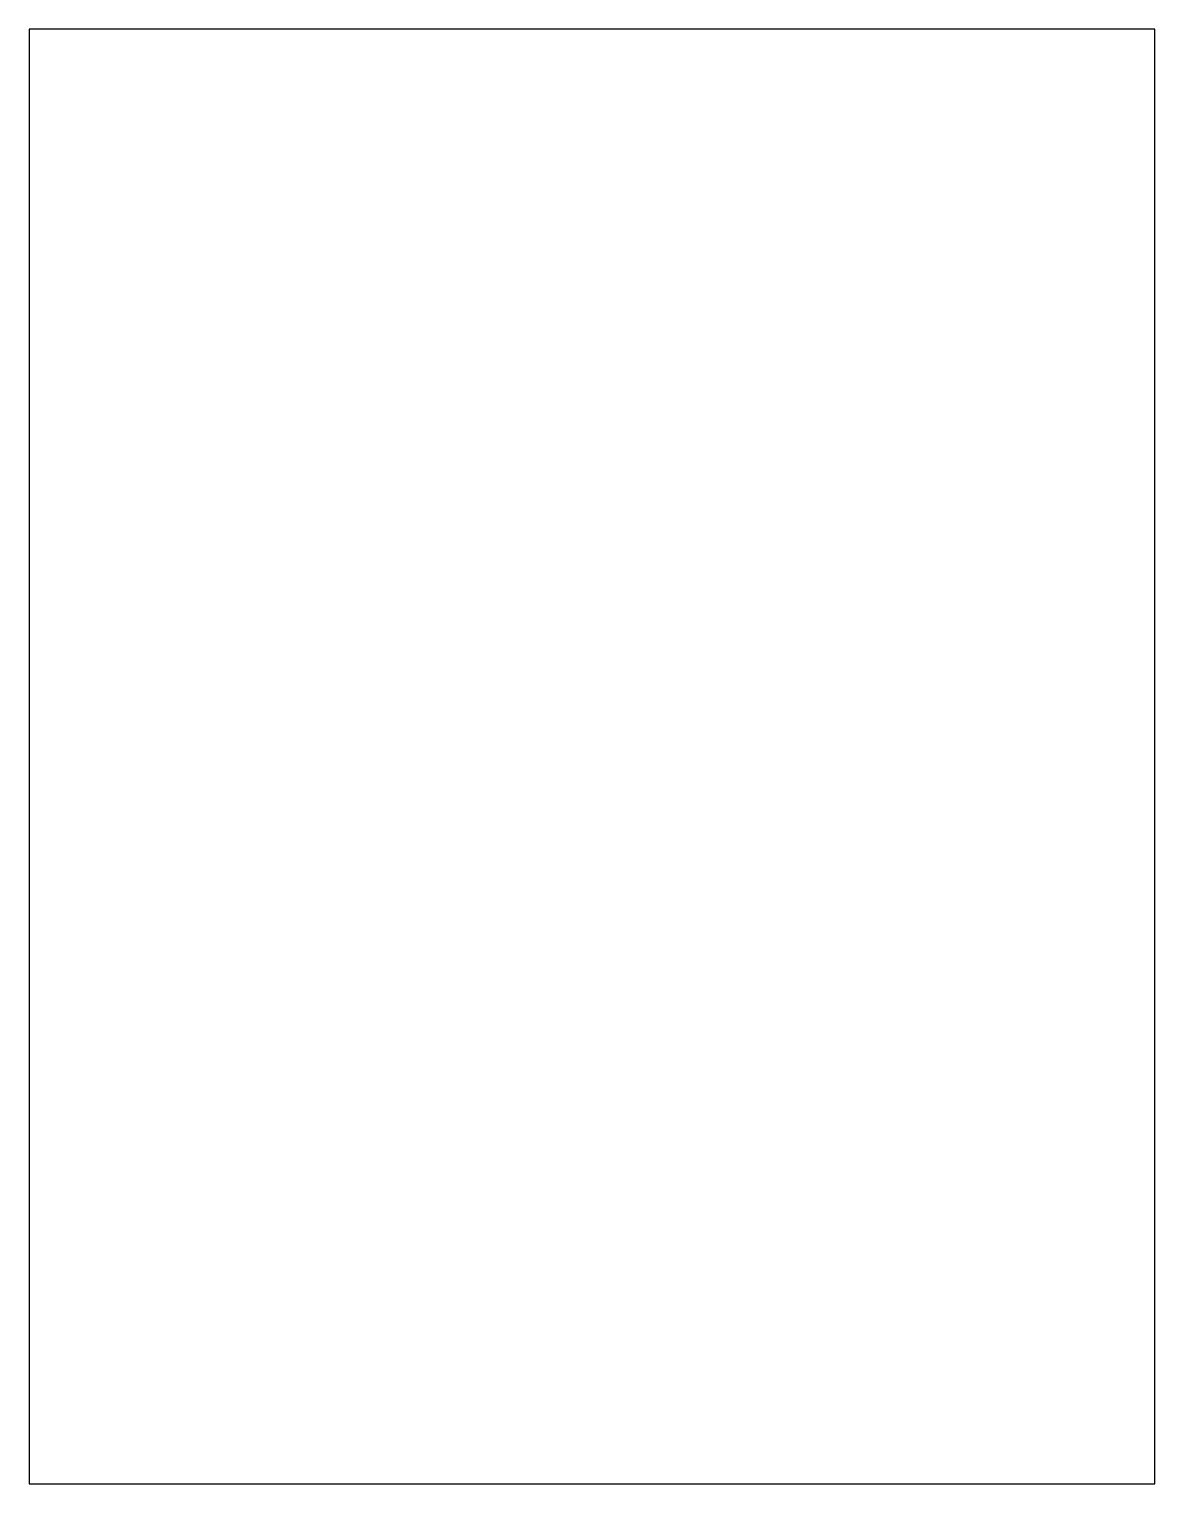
# Model space of a CAD drawing. Header units: metres. Extents: x -52.3 to -17.3, y -35.1 to 10.1.
import ezdxf

# ---------------------------------------------------------------- set-up
doc = ezdxf.new("R2010")
doc.units = ezdxf.units.M

msp = doc.modelspace()

# ---------------------------------------------------------------- linework, layer by layer
for p, q in [((-17.275, 10.11), (-52.275, 10.11)), ((-52.275, 10.11), (-52.275, -35.11)), ((-17.275, -35.11), (-17.275, 10.11)), ((-52.275, -35.11), (-17.275, -35.11))]:
    msp.add_line(p, q)

doc.saveas('drawing.dxf')
